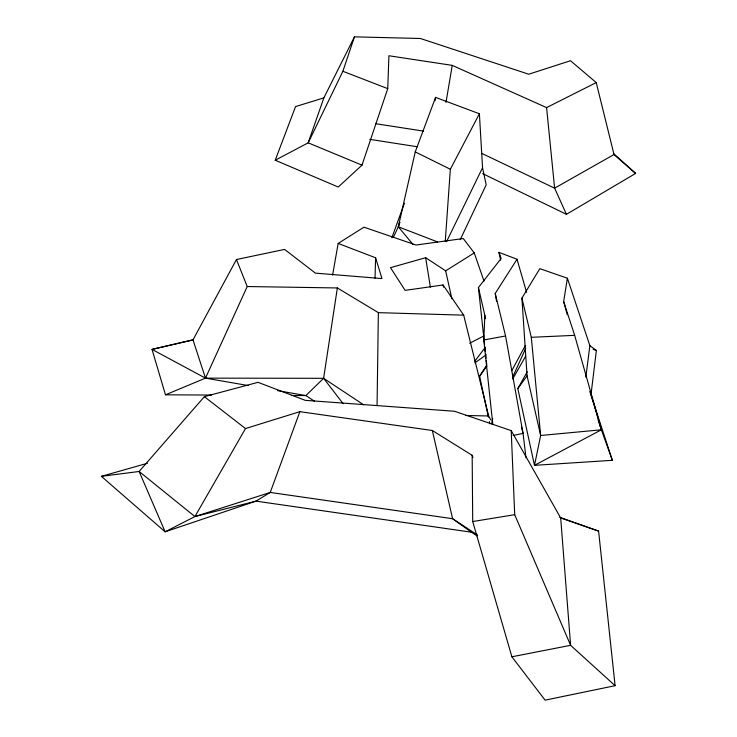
<?xml version="1.0" encoding="UTF-8"?>
<svg xmlns="http://www.w3.org/2000/svg" width="737" height="737" viewBox="0 0 737 737"><rect width="100%" height="100%" fill="white"/><g stroke="black" fill="none" stroke-linecap="round" stroke-linejoin="round"><path stroke-width="1.11" d="M377.068 405.58L378.367 312.654L337.362 287.955L247.227 286.536L205.485 378.136L165.475 394.811L152.025 349.393L193.509 339.748M375.032 278.208L375.594 257.775L338.163 243.44L332.617 274.984M596.233 82.581L570.493 60.729L528.724 74.216L420.431 38.49L354.451 36.85L323.847 97.883L295.537 106.589L275.223 160.224L338.255 187.023L361.987 165.143L387.745 88.643L388.906 55.754L452.232 65.372L546.587 107.602L596.233 82.581L614.013 154.521L635.626 173.416L566.449 214.32L482.68 173.637M492.832 424.549L483.804 339.96L484.845 315.325L478.424 287.55L501.151 258.447L498.958 252.376L517.024 259.249L526.596 292.322M445.268 241.368L450.344 169.261L479.4 113.756L435.585 97.395L415.235 151.896L398.312 226.793L393.411 237.185M567.389 278.227L563.658 301.59L574.667 335.344L601.374 429.791L534.491 465.342L540.654 435.484L527.066 375.824L521.916 298.117L539.825 268.664L567.389 278.227L589.867 345.653L596.38 350.508L591.019 394.461L601.374 429.791L612.346 460.312L534.491 465.342L517.816 388.583L527.213 371.807M585.823 377.151L589.867 345.653M292.073 395.493L305.883 395.566L323.607 378.311L337.362 287.955M446.005 102.379L452.232 65.372M434.968 100.785L435.585 97.395M491.625 423.839L492.694 418.358M399.749 222.417L398.312 226.793L412.996 244.481M275.223 160.224L308.186 142.831L342.88 71.277L354.451 36.85M323.847 97.883L308.186 142.831L361.987 165.143M399.832 222.491L398.312 226.793L437.594 241.939M391.844 237.775L404.429 203.228M472.951 457.465L472.168 455.319L432.343 430.509L299.867 411.67L270.239 492.445L255.979 501.132L165.125 531.801L101.374 476.342L147.501 463.251M512.464 377.501L525.739 348.315M460.229 239.654L486.19 184.83L482.542 167.769L479.4 113.756M446.521 241.727L482.542 167.769M511.819 370.637L525.343 345.496M248.351 385.58L205.485 378.136L192.993 339.877L236.457 259.525L284.583 249.41L315.408 273.132L381.969 278.577L375.594 257.775M512.694 378.965L525.619 356.229M472.168 455.319L472.721 521.547L511.883 656.796L545.104 700.15L615.1 685.686L570.604 645.317L560.682 517.936L511.202 430.629L454.609 411.274L305.238 400.329L258.014 382.328L204.361 396.672L139.127 471.477L165.125 531.801L194.918 516.563L245.495 428.556L299.867 411.67M496.554 301.35L495.218 293.473L517.024 259.249M488.401 417.16L479.621 376.229L486.77 365.036L486.282 360.476M479.621 376.229L486.917 365.994M517.816 388.583L527.066 375.824M474.803 361.222L485.066 347.634M474.886 362.853L486.144 354.875M338.163 243.44L363.931 227.18L416.009 245.025L463.269 238.539L474.241 252.92L483.988 281.101M490.842 419.952L488.649 415.972L463.684 315.16L443.075 284.97L405.138 290.369L390.49 267.688L425.673 257.701L445.645 270.838L474.241 252.92M614.013 154.521L554.62 188.175L482.136 153.554M469.662 343.212L483.868 335.971M101.374 476.342L139.127 471.477L194.918 516.563L270.239 492.445L452.592 518.701L477.558 535.053M194.918 516.563L255.979 501.132L471.367 532.188L477.079 535.928M192.993 339.877L152.025 349.393L205.485 378.136L323.607 378.311L363.617 404.788M513.136 435.466L523.04 433.384L505.573 335.989L495.218 293.473M511.883 656.796L570.604 645.317L514.702 514.684L511.202 430.629M483.804 339.96L505.573 335.989M472.721 521.547L514.702 514.684M521.916 298.117L531.303 337.306L574.667 335.344M165.475 394.811L211.51 395.06M465.848 415.493L488.649 415.972L487.415 414.074M378.367 312.654L463.684 315.16M375.953 123.752L423.674 131.14M369.781 139.357L417.289 146.746M277.683 390.665L305.883 395.566L314.496 401.26M560.682 517.936L598.591 531.11L615.1 685.686M559.844 517.337L598.591 531.11M593.128 349.329L596.38 350.508M342.88 71.277L387.745 88.643M415.235 151.896L450.344 169.261M471.367 532.188L452.592 518.701L432.343 430.509M204.361 396.672L245.495 428.556M613.387 153.453L635.626 173.416M323.607 378.311L343.166 403.729M566.449 214.32L554.62 188.175L546.587 107.602M589.812 391.476L612.346 460.312M236.457 259.525L247.227 286.536M598.177 419.943L601.374 429.791L540.654 435.484L531.303 337.306M563.658 301.59L567.278 314.745M521.437 426.723L523.04 433.384L525.997 457.788M445.645 270.838L451.864 298.771M498.958 252.376L500.653 260.179M489.35 421.582L489.819 423.793M443.075 284.97L443.536 287.2M425.673 257.701L430.371 287.209M484.845 315.325L485.25 318.743M478.424 287.55L484.559 344.52M484.808 346.805L485.296 351.365M485.545 353.64L486.033 358.2"/></g></svg>
